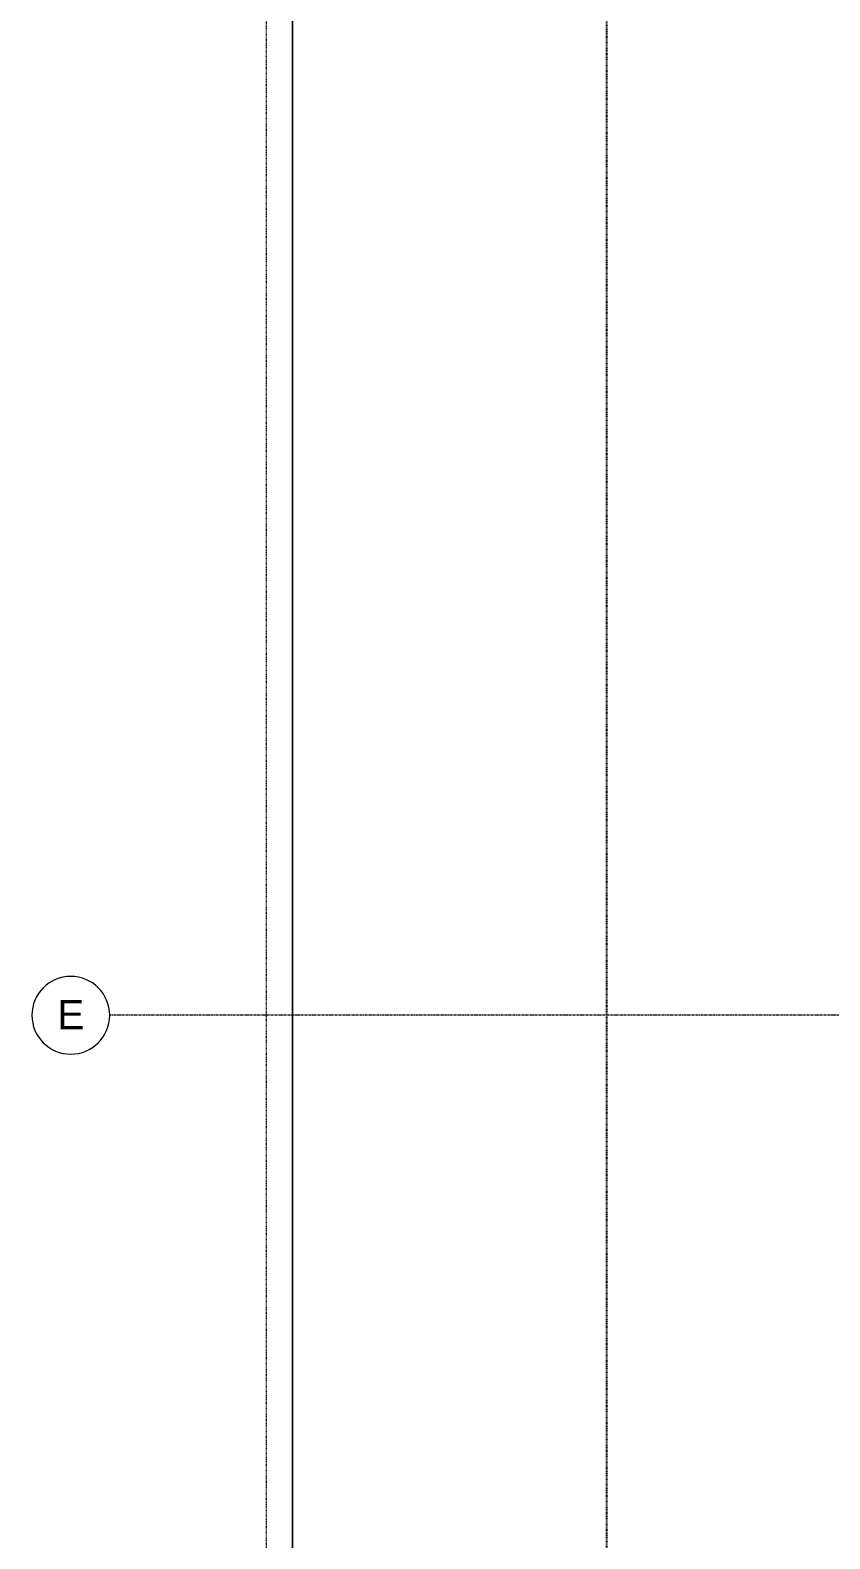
# Model space of a CAD drawing. Header units: inches. Extents: x -4058 to -1781, y 9814 to 12264.
# Drawn here: x -4058.1 to -3893.7, y 10359.5 to 10669.7 of the extents above; entities that cross this region are included whole.
import ezdxf

# ---------------------------------------------------------------- set-up
doc = ezdxf.new("R2010")
doc.units = ezdxf.units.IN
doc.header["$MEASUREMENT"] = 0
for name, pattern in [('Aligning Line 1_8_', [0.25, 0.125, -0.125]), ('Dash_2_', [0.25, 0.125, -0.125]), ('Grid Line 1_2_', [0.875, 0.5, -0.125, 0.125, -0.125])]:
    doc.linetypes.add(name, pattern=pattern)
for name, color, linetype, lineweight in [('0-1', 7, 'Continuous', 5), ('C-TOPO', 7, 'Continuous', 9), ('G-ANNO-SYMB', 111, 'Aligning Line 1_8_', 9), ('S-GRID-1', 1, 'Grid Line 1_2_', 9), ('S-GRID-IDEN', 1, 'Continuous', 9)]:
    doc.layers.add(name, color=color, linetype=linetype, lineweight=lineweight)
doc.layers.add('0-4', color=250, linetype='Dash_2_')
doc.styles.add('Arial', font='arial.ttf', dxfattribs={"height": 6})

# ---------------------------------------------------------------- blocks, each defined once
blk = doc.blocks.new('CTR  - Topography_rvt-1-UNIT PLANS - 2ND FLOOR')
at = {"layer": 'C-TOPO'}
for p, q in [((-4004.17, 10737.44), (-4004.17, 10663.53)), ((-4004.17, 10663.53), (-4004.17, 10737.44)), ((-4004.17, 10663.53), (-4004.17, 10623.61)), ((-4004.17, 10623.61), (-4004.17, 10663.53)), ((-4004.17, 10623.61), (-4004.17, 10623.57)), ((-4004.17, 10623.57), (-4004.17, 10623.61)), ((-4004.17, 10623.57), (-4004.17, 10593.66)), ((-4004.17, 10593.66), (-4004.17, 10623.57)), ((-4004.17, 10593.66), (-4004.17, 10537.99)), ((-4004.17, 10537.99), (-4004.17, 10593.66)), ((-4004.17, 10537.99), (-4004.17, 10487.59)), ((-4004.17, 10487.59), (-4004.17, 10537.99)), ((-4004.17, 10487.59), (-4004.17, 10487.56)), ((-4004.17, 10487.56), (-4004.17, 10487.59)), ((-4004.17, 10487.56), (-4004.17, 10438.52)), ((-4004.17, 10438.52), (-4004.17, 10487.56)), ((-4004.17, 10438.52), (-4004.17, 10400.16)), ((-4004.17, 10400.16), (-4004.17, 10438.52)), ((-4004.17, 10400.16), (-4004.17, 10316.77)), ((-4004.17, 10316.77), (-4004.17, 10400.16))]:
    blk.add_line(p, q, dxfattribs=at)
blk = doc.blocks.new('Grid - Grid Head - Circle-50561-UNIT PLANS - 2ND FLOOR')
at = {"layer": 'S-GRID-IDEN'}
for start, end in [(360, 180), (180, 360)]:
    blk.add_arc((0, 0), 0.25, start, end, dxfattribs=at)

msp = doc.modelspace()

# ---------------------------------------------------------------- linework, layer by layer
at = {"layer": '0-4'}
msp.add_line((-3939.53358, 9975.90299), (-3939.53358, 10857.05315), dxfattribs=at)
at = {"layer": 'G-ANNO-SYMB'}
for p, q in [((-4009.5295, 9846.2766), (-4009.5295, 12240.74859)), ((-3939.53358, 9975.90299), (-3939.53358, 10857.05315))]:
    msp.add_line(p, q, dxfattribs=at)
at = {"layer": 'S-GRID-1'}
msp.add_line((-1781.27288, 10467.1894), (-4041.7795, 10467.1894), dxfattribs=at)

# ---------------------------------------------------------------- block references
at = {"layer": '0-1'}
msp.add_blockref('CTR  - Topography_rvt-1-UNIT PLANS - 2ND FLOOR', (0, 0), dxfattribs=at)
at = {"layer": 'S-GRID-IDEN', "xscale": 31.99999999999999, "yscale": 31.99999999999999, "zscale": 31.99999999999999, "rotation": 89.99999999999987}
msp.add_blockref('Grid - Grid Head - Circle-50561-UNIT PLANS - 2ND FLOOR', (-4049.7795, 10467.1894), dxfattribs=at)

# ---------------------------------------------------------------- texts
at = {"layer": 'S-GRID-IDEN', "insert": (-4052.58165, 10470.31634), "char_height": 6, "width": 6.767, "attachment_point": 1, "style": 'Arial'}
msp.add_mtext('E', dxfattribs=at)

doc.saveas('drawing.dxf')
